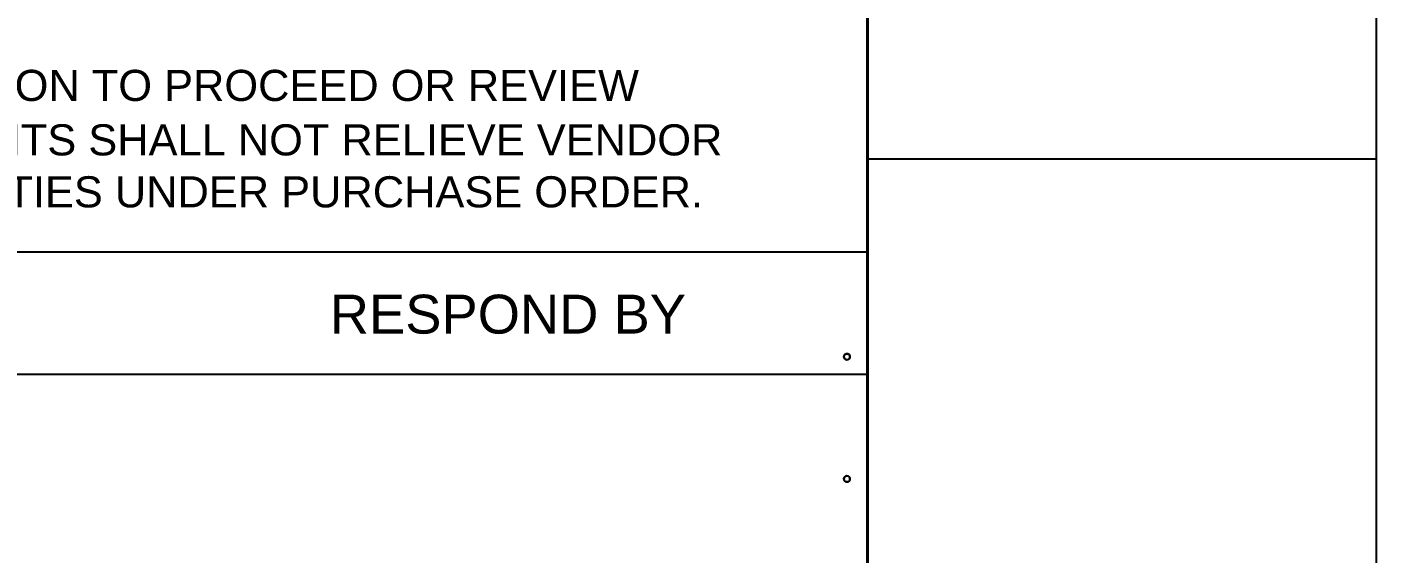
# Model space of a CAD drawing. Header units: millimetres. Extents: x -181 to 239, y -54 to 243.
# Drawn here: x 199.01 to 238.83, y 83.21 to 98.75 of the extents above; entities that cross this region are included whole.
import ezdxf

# ---------------------------------------------------------------- set-up
doc = ezdxf.new("R2010")
doc.units = ezdxf.units.MM
doc.styles.add('Arial', font='ARIAL.TTF', dxfattribs={"height": 0.2})

# ---------------------------------------------------------------- blocks, each defined once
blk = doc.blocks.new('Unknown-234525213-26950')
at = {"color": 7, "linetype": 'Continuous'}
for p, q in [((223.809, -38.519), (223.809, 124.4)), ((155.938, 92.12), (223.809, 92.12)), ((155.938, 88.515), (223.809, 88.515))]:
    blk.add_line(p, q, dxfattribs=at)
for centre in [(223.211, 89.025), (223.213, 89.025), (223.213, 89.025), (223.211, 85.425), (223.213, 85.426), (223.213, 85.425)]:
    blk.add_circle(centre, 0.09, dxfattribs=at)
for centre, start, end in [((223.211, 89.025), 0, 180), ((223.211, 89.025), 180, 0), ((223.213, 89.026), 0, 180), ((223.213, 89.026), 180, 0), ((223.211, 85.425), 0, 180), ((223.211, 85.425), 180, 0), ((223.213, 85.426), 0, 180), ((223.213, 85.426), 180, 0)]:
    blk.add_arc(centre, 0.09, start, end, dxfattribs=at)
at = {"color": 7, "linetype": 'Continuous', "style": 'Arial'}
for s, p in [("PURCHASER'S PERMISSION TO PROCEED OR REVIEW", (183.029, 96.568)), ('TAKEN ON VENDOR PRINTS SHALL NOT RELIEVE VENDOR', (183.029, 94.963)), ('FROM ITS RESPONSIBILITIES UNDER PURCHASE ORDER.', (183.029, 93.431))]:
    blk.add_text(s, height=0.91687, dxfattribs=at).set_placement(p)
at = {"color": 7, "linetype": 'Continuous', "style": 'Arial', "width": 1.000637}
blk.add_text('RESPOND BY', height=1.1475, dxfattribs=at).set_placement((207.946, 89.709))
blk = doc.blocks.new('Unknown-234525213-26958')
at = {"color": 7, "linetype": 'Continuous'}
for p, q in [((238.831, 243.361), (238.831, -53.639)), ((223.831, 228.361), (223.831, -38.639)), ((223.831, 94.861), (238.831, 94.861))]:
    blk.add_line(p, q, dxfattribs=at)

msp = doc.modelspace()

# ---------------------------------------------------------------- block references
for name in ['Unknown-234525213-26958', 'Unknown-234525213-26950']:
    msp.add_blockref(name, (0, 0))

doc.saveas('drawing.dxf')
